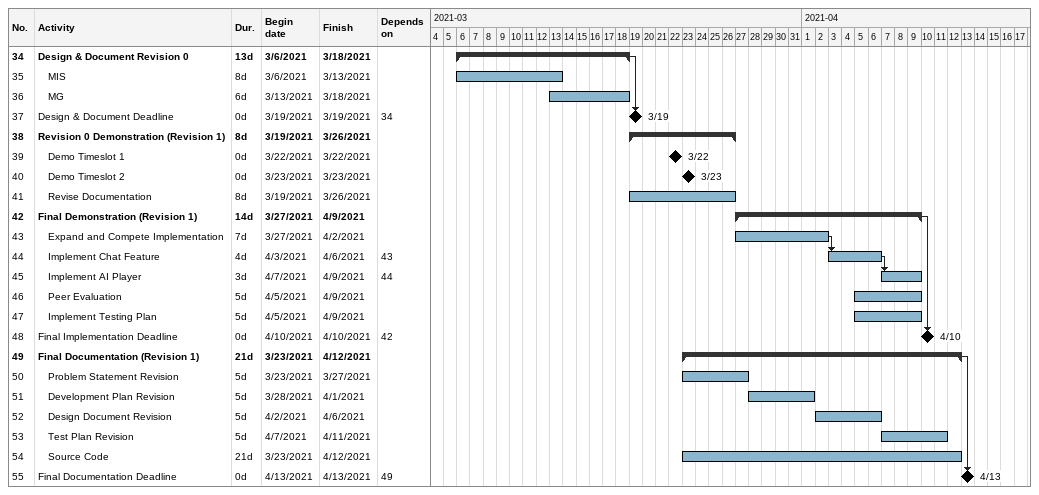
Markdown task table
| ID | Level | Task | Duration | Start | Finish | Predecessors |
|---|---|---|---|---|---|---|
| 34 | 1 | **Design & Document Revision 0** | 13d | 2021-03-06 | 2021-03-18 |  |
| 35 | 2 | MIS | 8d | 2021-03-06 | 2021-03-13 |  |
| 36 | 2 | MG | 6d | 2021-03-13 | 2021-03-18 |  |
| 37 | 1 | Design & Document Deadline | 0d | 2021-03-19 | 2021-03-19 | 34 |
| 38 | 1 | **Revision 0 Demonstration (Revision 1)** | 8d | 2021-03-19 | 2021-03-26 |  |
| 39 | 2 | Demo Timeslot 1 | 0d | 2021-03-22 | 2021-03-22 |  |
| 40 | 2 | Demo Timeslot 2 | 0d | 2021-03-23 | 2021-03-23 |  |
| 41 | 2 | Revise Documentation | 8d | 2021-03-19 | 2021-03-26 |  |
| 42 | 1 | **Final Demonstration (Revision 1)** | 14d | 2021-03-27 | 2021-04-09 |  |
| 43 | 2 | Expand and Compete Implementation | 7d | 2021-03-27 | 2021-04-02 |  |
| 44 | 2 | Implement Chat Feature | 4d | 2021-04-03 | 2021-04-06 | 43 |
| 45 | 2 | Implement AI Player | 3d | 2021-04-07 | 2021-04-09 | 44 |
| 46 | 2 | Peer Evaluation | 5d | 2021-04-05 | 2021-04-09 |  |
| 47 | 2 | Implement Testing Plan | 5d | 2021-04-05 | 2021-04-09 |  |
| 48 | 1 | Final Implementation Deadline | 0d | 2021-04-10 | 2021-04-10 | 42 |
| 49 | 1 | **Final Documentation (Revision 1)** | 21d | 2021-03-23 | 2021-04-12 |  |
| 50 | 2 | Problem Statement Revision | 5d | 2021-03-23 | 2021-03-27 |  |
| 51 | 2 | Development Plan Revision | 5d | 2021-03-28 | 2021-04-01 |  |
| 52 | 2 | Design Document Revision | 5d | 2021-04-02 | 2021-04-06 |  |
| 53 | 2 | Test Plan Revision | 5d | 2021-04-07 | 2021-04-11 |  |
| 54 | 2 | Source Code | 21d | 2021-03-23 | 2021-04-12 |  |
| 55 | 1 | Final Documentation Deadline | 0d | 2021-04-13 | 2021-04-13 | 49 |
